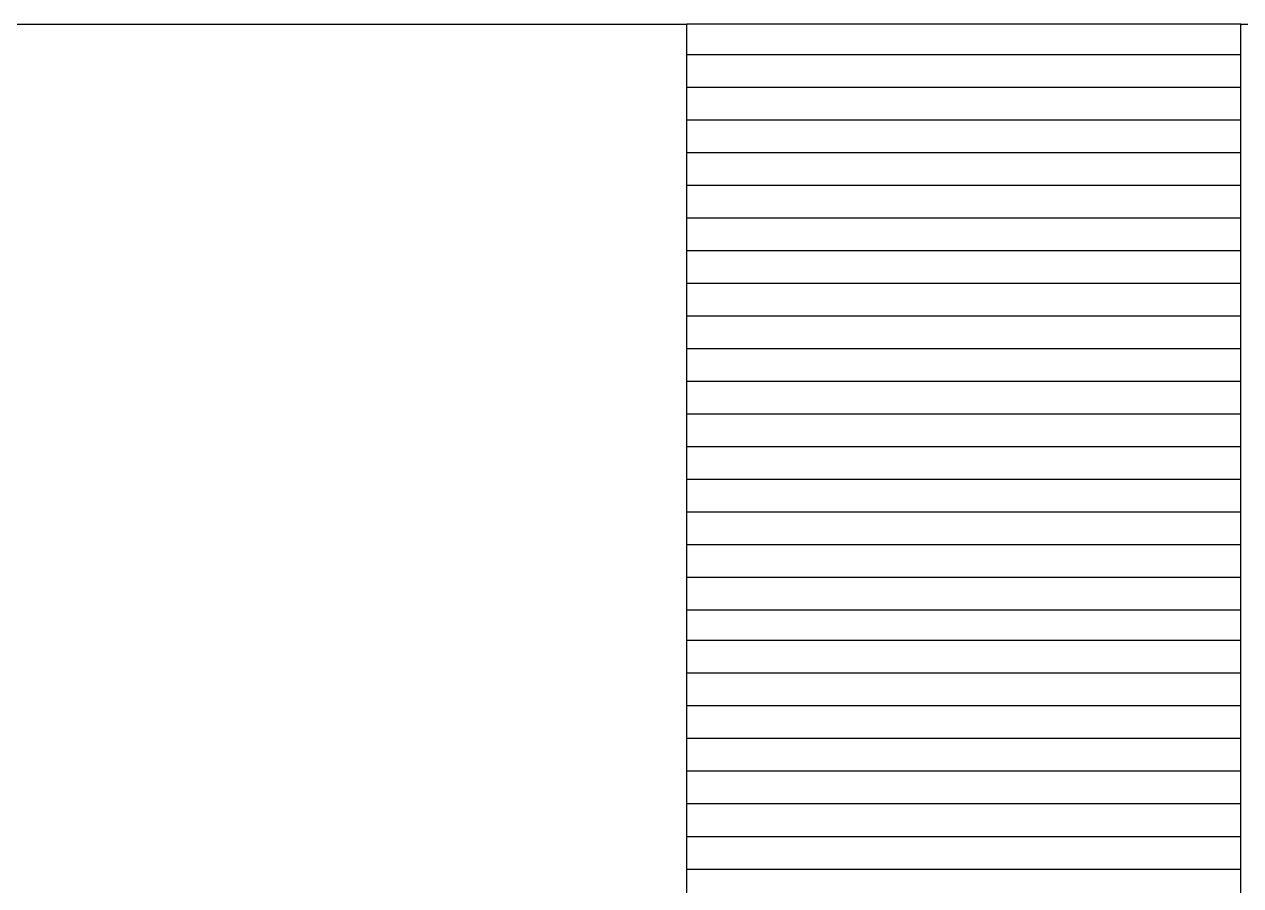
# Model space of a CAD drawing. Header units: millimetres. Extents: x 3409 to 3822, y 896 to 1108.
# Drawn here: x 3719.88 to 3726.46, y 1041.98 to 1046.64 of the extents above; entities that cross this region are included whole.
import ezdxf

# ---------------------------------------------------------------- set-up
doc = ezdxf.new("R2010")
doc.units = ezdxf.units.MM
doc.layers.add('a-epipla', color=8, linetype='Continuous')

msp = doc.modelspace()

# ---------------------------------------------------------------- linework, layer by layer
at = {"layer": 'a-epipla'}
for p, q in [((3723.4639, 1040.8405), (3723.4639, 1046.6431)), ((3726.4639, 1046.6431), (3723.4639, 1046.6431)), ((3726.4639, 1040.8405), (3726.4639, 1046.6431)), ((3726.4639, 1046.4783), (3723.4639, 1046.4783)), ((3726.4639, 1046.3013), (3723.4639, 1046.3013)), ((3726.4639, 1046.1243), (3723.4639, 1046.1243)), ((3726.4639, 1045.9473), (3723.4639, 1045.9473)), ((3726.4639, 1045.7703), (3723.4639, 1045.7703)), ((3726.4639, 1045.5933), (3723.4639, 1045.5933)), ((3726.4639, 1045.4163), (3723.4639, 1045.4163)), ((3726.4639, 1045.2393), (3723.4639, 1045.2393)), ((3726.4639, 1045.0623), (3723.4639, 1045.0623)), ((3726.4639, 1044.8853), (3723.4639, 1044.8853)), ((3726.4639, 1044.7083), (3723.4639, 1044.7083)), ((3726.4639, 1044.5313), (3723.4639, 1044.5313)), ((3726.4639, 1044.3543), (3723.4639, 1044.3543)), ((3726.4639, 1044.1773), (3723.4639, 1044.1773)), ((3726.4639, 1044.0003), (3723.4639, 1044.0003)), ((3726.4639, 1043.8233), (3723.4639, 1043.8233)), ((3726.4639, 1043.6463), (3723.4639, 1043.6463)), ((3726.4639, 1043.4693), (3723.4639, 1043.4693)), ((3726.4639, 1043.3045), (3723.4639, 1043.3045)), ((3726.4639, 1043.1275), (3723.4639, 1043.1275)), ((3726.4639, 1042.9505), (3723.4639, 1042.9505)), ((3726.4639, 1042.7735), (3723.4639, 1042.7735)), ((3726.4639, 1042.5965), (3723.4639, 1042.5965)), ((3726.4639, 1042.4195), (3723.4639, 1042.4195)), ((3726.4639, 1042.2425), (3723.4639, 1042.2425)), ((3726.4639, 1042.0655), (3723.4639, 1042.0655))]:
    msp.add_line(p, q, dxfattribs=at)
for points in [[(3696.2639, 1046.6431), (3723.4639, 1046.6431)], [(3726.4639, 1046.6431), (3746.1188, 1046.6431), (3746.1188, 1037.4405), (3743.3639, 1037.4405)]]:
    msp.add_lwpolyline(points, dxfattribs=at)

doc.saveas('drawing.dxf')
